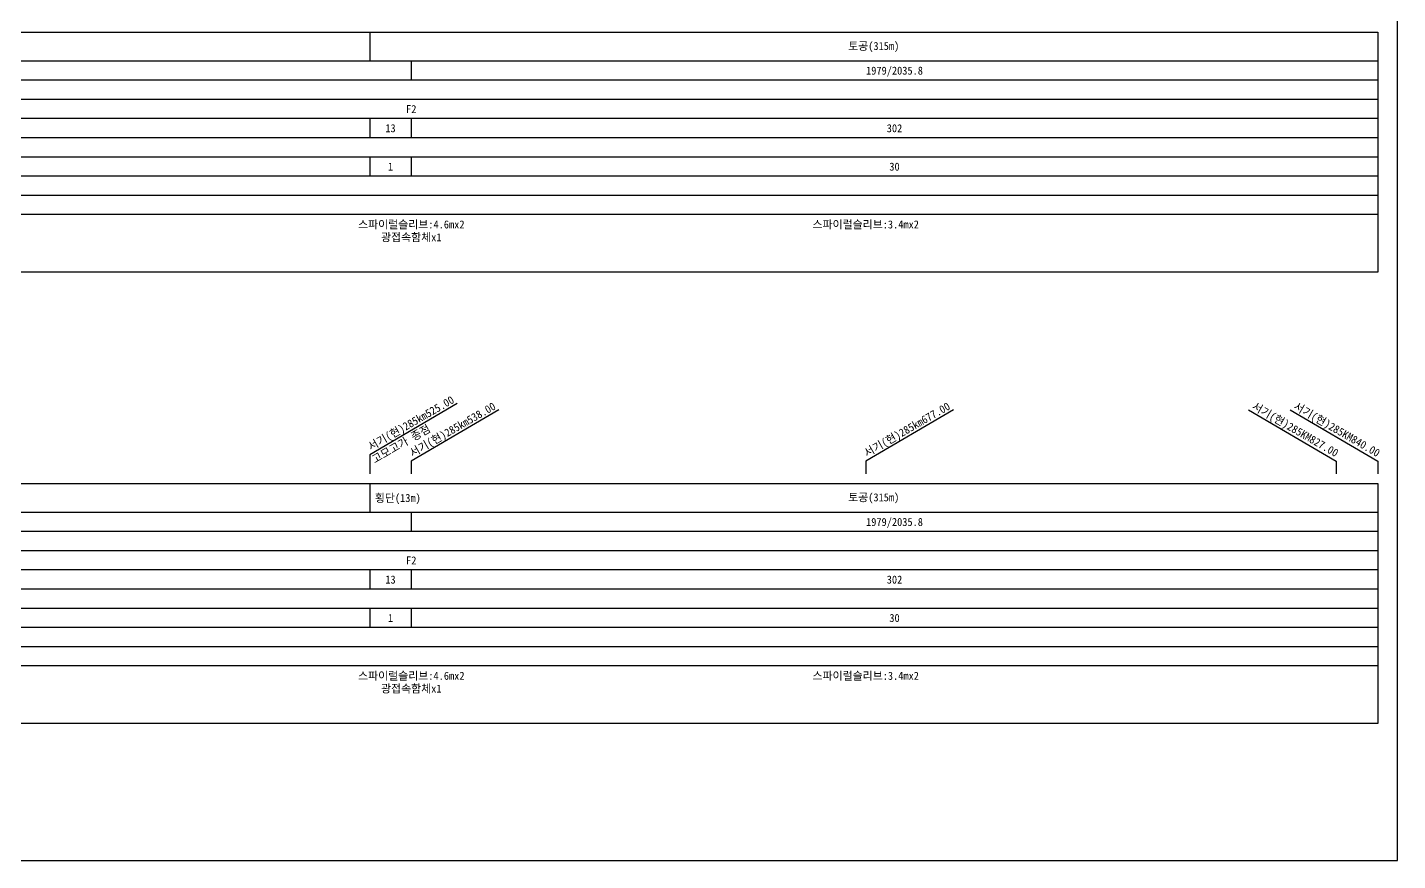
# Model space of a CAD drawing. Header units: millimetres. Extents: x 8678 to 9474, y 1103 to 1809.
# Drawn here: x 9045.7 to 9473.9, y 1103.1 to 1363.4 of the extents above; entities that cross this region are included whole.
import ezdxf
from ezdxf.enums import TextEntityAlignment as Align

# ---------------------------------------------------------------- set-up
doc = ezdxf.new("R2010")
doc.units = ezdxf.units.MM
doc.header["$LTSCALE"] = 10
doc.header["$MEASUREMENT"] = 0
for name, color, linetype in [('TT-TABL-LIN1', 4, 'Continuous'), ('TT-TABL-LIN2', 1, 'Continuous'), ('TT-TABL-TEX2', 3, 'Continuous'), ('TZ-LEAL', 1, 'Continuous'), ('TZ-LEAT', 3, 'Continuous')]:
    doc.layers.add(name, color=color, linetype=linetype)
doc.layers.add('TX-PAPR', color=2, linetype='Continuous', plot=False)
doc.styles.get("Standard").update_dxf_attribs({"font": 'GulimChe.ttf'})

# ---------------------------------------------------------------- blocks, each defined once
blk = doc.blocks.new('JD-경부고속하선표_190503')
at = {"layer": 'TT-TABL-LIN1'}
blk.add_lwpolyline([(2, 114), (785.58, 114), (785.58, 39), (2, 39)], close=True, dxfattribs=at)
at = {"layer": 'TT-TABL-LIN2'}
for points in [[(785.58, 105), (9.33, 105)], [(785.58, 99), (9.33, 99)], [(785.58, 93), (9.33, 93)], [(785.58, 87), (9.33, 87)], [(785.58, 81), (38.33, 81)], [(785.58, 75), (9.33, 75)], [(785.58, 69), (9.33, 69)], [(785.58, 63), (9.33, 63)], [(785.58, 57), (9.33, 57)]]:
    blk.add_lwpolyline(points, dxfattribs=at)
blk = doc.blocks.new('JD-경부고속상선표_190503')
at = {"layer": 'TT-TABL-LIN1'}
blk.add_lwpolyline([(2, 114), (785.58, 114), (785.58, 39), (2, 39)], close=True, dxfattribs=at)
at = {"layer": 'TT-TABL-LIN2'}
for points in [[(785.58, 105), (9.33, 105)], [(785.58, 99), (9.33, 99)], [(785.58, 93), (9.33, 93)], [(785.58, 87), (9.33, 87)], [(785.58, 81), (38.33, 81)], [(785.58, 75), (9.33, 75)], [(785.58, 69), (9.33, 69)], [(785.58, 63), (9.33, 63)], [(785.58, 57), (9.33, 57)]]:
    blk.add_lwpolyline(points, dxfattribs=at)

msp = doc.modelspace()

# ---------------------------------------------------------------- linework, layer by layer
at = {"layer": 'TX-PAPR'}
msp.add_lwpolyline([(8677.89, 1103.05), (9473.89, 1103.05), (9473.89, 1619.05), (8677.89, 1619.05)], close=True, dxfattribs=at)
at = {"layer": 'TZ-LEAL', "flags": 128}
for points in [[(9152.68, 1361.87), (9152.68, 1352.87)], [(9152.68, 1220.85), (9152.68, 1211.85)]]:
    msp.add_lwpolyline(points, dxfattribs=at)
at = {"layer": 'TZ-LEAL'}
for points in [[(9165.68, 1352.87), (9165.68, 1346.87)], [(9152.68, 1334.87), (9152.68, 1328.87)], [(9165.68, 1334.87), (9165.68, 1328.87)], [(9152.68, 1322.87), (9152.68, 1316.87)], [(9165.68, 1322.87), (9165.68, 1316.87)], [(9180.07, 1245.87), (9152.68, 1229.85), (9152.68, 1223.85)], [(9193.07, 1243.87), (9165.68, 1227.85), (9165.68, 1223.85)], [(9335.07, 1243.87), (9307.68, 1227.85), (9307.68, 1223.85)], [(9427.3, 1243.87), (9454.68, 1227.85), (9454.68, 1223.85)], [(9440.3, 1243.87), (9467.68, 1227.85), (9467.68, 1223.85)], [(9165.68, 1211.85), (9165.68, 1205.85)], [(9152.68, 1193.85), (9152.68, 1187.85)], [(9165.68, 1193.85), (9165.68, 1187.85)], [(9152.68, 1181.85), (9152.68, 1175.85)], [(9165.68, 1181.85), (9165.68, 1175.85)]]:
    msp.add_lwpolyline(points, dxfattribs=at)

# ---------------------------------------------------------------- block references
at = {"layer": 'TT-TABL-LIN2'}
for name, p in [('JD-경부고속하선표_190503', (8682.11, 1247.87)), ('JD-경부고속상선표_190503', (8682.11, 1106.85))]:
    msp.add_blockref(name, p, dxfattribs=at)

# ---------------------------------------------------------------- texts
at = {"layer": 'TT-TABL-TEX2'}
for s, p in [('토공(315m)', (9310.18, 1357.37)), ('스파이럴슬리브:4.6mx2', (9165.68, 1301.87)), ('스파이럴슬리브:3.4mx2', (9307.68, 1301.87)), ('광접속함체x1', (9165.68, 1297.87)), ('토공(315m)', (9310.18, 1216.35)), ('스파이럴슬리브:4.6mx2', (9165.68, 1160.85)), ('스파이럴슬리브:3.4mx2', (9307.68, 1160.85)), ('광접속함체x1', (9165.68, 1156.85))]:
    msp.add_text(s, height=2.5, dxfattribs=at).set_placement(p, align=Align.MIDDLE)
for s, p in [('1979/2035.8', (9316.68, 1349.87)), ('F2', (9165.68, 1337.87)), ('13', (9159.18, 1331.87)), ('302', (9316.68, 1331.87)), ('1', (9159.18, 1319.87)), ('30', (9316.68, 1319.87)), ('1979/2035.8', (9316.68, 1208.85)), ('F2', (9165.68, 1196.85)), ('13', (9159.18, 1190.85)), ('302', (9316.68, 1190.85)), ('1', (9159.18, 1178.85)), ('30', (9316.68, 1178.85))]:
    msp.add_text(s, height=2.5, dxfattribs=at).set_placement(p, align=Align.MIDDLE_CENTER)
msp.add_text(' 횡단(13m)', height=2.5, dxfattribs=at).set_placement((9152.68, 1216.35), align=Align.MIDDLE_LEFT)
at = {"layer": 'TZ-LEAT'}
for s, rotation, p in [('서기(현)285km525.00', 30, (9166.18, 1238.64)), ('서기(현)285km538.00', 30, (9179.18, 1236.64)), ('서기(현)285km677.00', 30, (9321.18, 1236.64)), ('서기(현)285KM827.00', 330, (9441.29, 1236.67)), ('서기(현)285KM840.00', 330, (9454.29, 1236.67))]:
    msp.add_text(s, height=2.5, rotation=rotation, dxfattribs=at).set_placement(p, align=Align.CENTER)
msp.add_text('고모고가 종점', height=2.5, rotation=30, dxfattribs=at).set_placement((9154.23, 1227.04))

doc.saveas('drawing.dxf')
